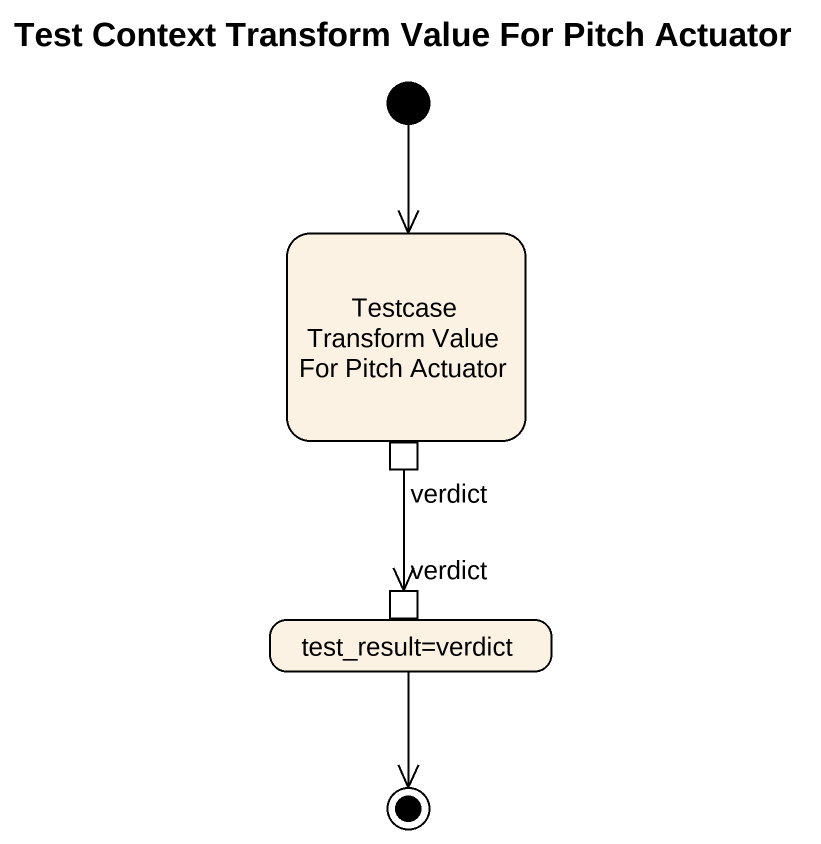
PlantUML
@startuml
title Test Context Transform Value For Pitch Actuator
hide empty description
state "Testcase Transform Value For Pitch Actuator" as Testcase_Transform_Value {
  state verdict <<outputPin>>
}
state "test_result=verdict" as test_result_verdict {
  state "verdict" as verdict_2 <<inputPin>>
}
[*] --> Testcase_Transform_Value
verdict --> verdict_2
test_result_verdict --> [*]
@enduml
